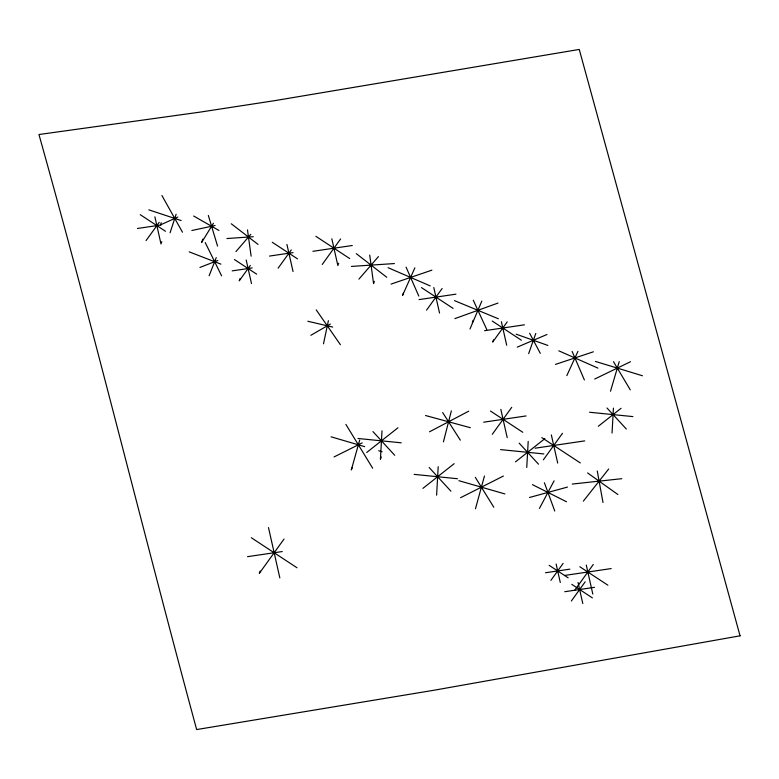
<?xml version="1.0" encoding="UTF-8"?>
<svg xmlns="http://www.w3.org/2000/svg" width="779" height="779" viewBox="0 0 779 779"><rect width="100%" height="100%" fill="white"/><g stroke="black" fill="none" stroke-linecap="round" stroke-linejoin="round"><path stroke-width="1.17" d="M382.002 430.806L380.415 459.269L381.233 457.02M436.61 495.171L438.197 466.718M526.75 467.458L528.201 441.372M612.041 433.046L613.433 408.147M323.489 343.802L328.387 320.675M443.426 441.859L451.353 410.874M475.463 508.804L484.45 476.008M359.674 440.125L351.31 469.951L352.089 467.78M610.502 391.233L619.227 361.622M170.085 232.765L176.112 214.264M528.659 353.608L535.786 333.441M161.224 222.677L160.425 224.917L177.865 217.029M161.808 241.675L160.99 243.934L154.885 216.825M202.832 239.124L201.615 242.503L213.436 223.261M240.049 278.6L239.241 280.829L250.341 265.425M338.67 263.273L337.852 265.522L331.825 238.773M260.137 571.085L259.339 573.325L284.033 539.029M374.378 281.355L373.569 283.614L369.713 255.064M403.395 293.108L402.597 295.329L414.866 267.849M472.337 322.506L473.116 320.335M493.477 339.839L492.669 342.088L507.217 321.883M209.132 275.747L216.241 257.635M469.99 329.001L481.812 301.113M566.82 375.634L577.96 351.319M539.438 508.434L554.103 480.818M146.072 240.584L159.257 222.288M278.113 268.19L291.297 249.893M322.233 264.471L340.618 238.949M426.551 310.139L442.121 288.522M492.289 434.312L511.715 407.339M543.352 459.844L562.467 433.319M550.899 580.374L563.12 563.402M574.844 590.073L593.316 564.424M571.348 601.018L585.156 581.855M583.354 501.15L608.672 469.016M235.959 251.588L250.789 234.343M358.924 279.125L378.448 256.593M366.714 452.472L397.972 427.768M422.909 488.375L454.157 463.671M515.494 461.869L544.852 438.665M598.34 426.24L621.077 408.284M310.84 335.311L330.364 324.045M429.531 431.79L468.695 411.195M460.593 497.693L503.39 476.047M334.064 456.932L362.196 442.891M594.718 379.032L630.493 361.729M517.237 347.142L546.965 334.503M199.911 267.44L217.838 260.478M454.868 318.63L497.976 303.07M391.068 284.092L431.878 270.157M555.485 364.397L593.394 351.806M529.486 497.489L567.453 487.079M191.848 230.506L215.062 225.511M137.464 228.471L161.019 224.995M269.515 256.067L293.07 252.6M312.895 251.305L352.283 245.502M232.181 270.878L252.201 267.927M419.073 299.594L455.958 294.16M484.577 330.695L524.433 324.814M483.681 422.189L526.078 415.937M535.095 448.198L584.698 440.885M247.518 556.673L282.261 551.551M545.485 572.75L569.887 569.147M564.483 575.467L611.203 568.573M564.746 591.709L594.513 587.327M572.224 484.071L621.778 478.686M226.952 238.54L253.272 236.699M351.407 266.428L394.408 263.555M589.586 412.257L632.869 416.59M500.556 449.61L543.849 453.943M357.96 438.48L401.243 442.813M414.146 474.382L457.439 478.715M307.832 321.26L332.652 327.073M425.538 415.519L470.35 427.7M458.86 480.692L504.88 493.925M331.046 436.815L364.718 446.669M378.652 450.739L382.129 451.762M595.429 361.427L642.461 375.77M148.828 209.843L181.127 220.545M516.146 334.172L547.89 345.438M189.17 251.851L220.905 264.139M454.43 300.606L498.365 318.767M388.059 267.684L430.203 285.903M558.796 350.813L597.931 368.107M532.466 484.655L566.547 501.783M193.65 216.017L218.967 230.467M492.201 321.026L521.355 340.199M421.468 287.597L453.105 308.396M315.885 236.319L349.674 258.54M272.27 242.269L297.529 258.881M541.794 437.613L580.287 462.921M490.488 411.049L522.806 432.306M234.44 259.553L256.671 274.159M140.23 214.673L165.479 231.275M579.829 566.752L607.883 585.195M549.127 565.311L568.154 577.833M571.776 584.347L592.4 597.912M251.305 537.724L297.003 567.774M587.59 472.941L617.893 494.529M231.266 223.777L258.053 244.411M356.285 253.642L386.744 277.266M606.997 408.001L626.345 429.044M519.145 443.124L538.493 464.177M429.141 467.497L450.914 491.179M372.956 431.595L394.719 455.277M316.225 309.876L340.423 344.727M442.667 412.568L460.331 440.164M475.287 477.303L493.808 507.246M345.886 424.409L372.683 468.237M613.501 361.68L630.279 389.88M161.915 195.519L182.481 232.22M529.632 333.246L540.305 353.345M205.218 242.551L221.587 275.834M473.252 300.207L486.768 329.507M406.054 267.129L418.8 296.078M572.127 351.436L584.396 379.977M544.394 482.766L554.745 511.005M208.344 215.462L217.545 246.067M586.275 565.048L592.819 594.104M551.347 434.935L557.696 463.067M578.047 582.488L582.799 603.579M556.128 564.025L560.286 582.478M501.384 321.698L506.691 345.233M500.829 409.374L507.207 437.652M433.776 287.49L439.541 313.051M286.925 244.431L293.04 271.54M246.183 260.011L251.5 283.585M268.482 527.568L279.836 577.921M597.259 470.983L602.995 502.523M247.488 229.912L251.13 256.184M740.05 635.82L434.38 690.175L196.649 729.563C142.985 531.502 94.405 332.097 38.95 134.524L200.037 112.127L274.695 100.657L579.245 49.437L740.05 635.82"/></g></svg>
